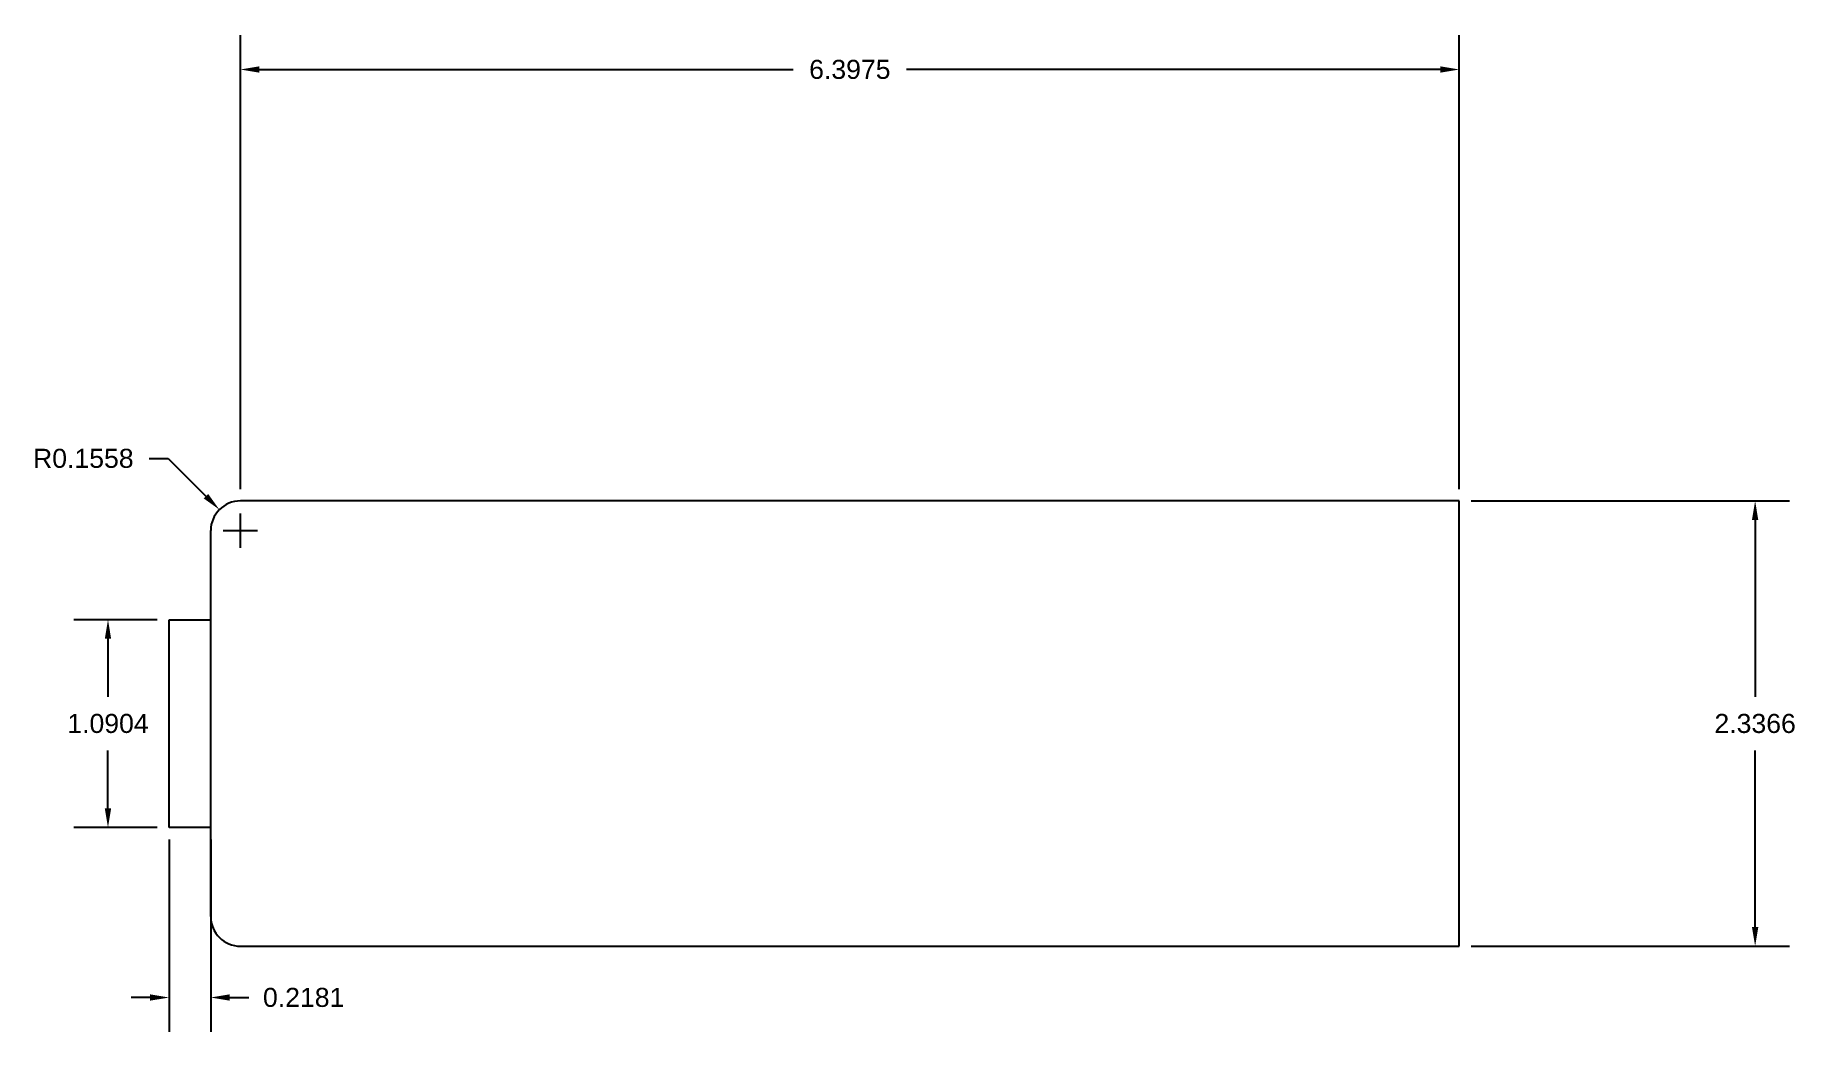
# Model space of a CAD drawing. Header units: inches. Extents: x 0.87 to 10.11, y 1.61 to 6.84.
import ezdxf

# ---------------------------------------------------------------- set-up
doc = ezdxf.new("R2010")
doc.units = ezdxf.units.IN
doc.header["$MEASUREMENT"] = 0
doc.layers.add('Bază 2D', color=1, linetype='Continuous')
doc.layers.add('Cotare', color=3, linetype='Continuous')
doc.styles.get("Standard").update_dxf_attribs({"font": 'arial.ttf'})
doc.dimstyles.get("Standard").update_dxf_attribs({"dimtxt": 0.1, "dimasz": 0.1, "dimexe": 0.18, "dimexo": 0.0625, "dimgap": 0.09, "dimtad": 0, "dimtih": 1, "dimtoh": 1, "dimdec": 4, "dimzin": 0, "dimdsep": 46, "dimtxsty": 'Standard', "dimcen": 0.09, "dimadec": 0, "dimazin": 0, "dimtfac": 1, "dimtdec": 4, "dimtofl": 0, "dimtmove": 0, "dimatfit": 3, "dimfxl": 1, "dimtolj": 1, "dimtzin": 0, "dimarcsym": 0})

# ---------------------------------------------------------------- blocks, each defined once
blk = doc.blocks.new('*D3')
at = {"layer": 'Cotare', "color": 0, "lineweight": -2, "transparency": 16777216}
for p, q in [((1.9468, 4.4599), (1.9468, 6.8416)), ((8.3443, 4.4599), (8.3443, 6.8416)), ((2.0468, 6.6616), (4.8474, 6.6616)), ((8.2443, 6.6616), (5.4438, 6.6616))]:
    blk.add_line(p, q, dxfattribs=at)
at = {"layer": 'Cotare', "color": 0, "transparency": 16777216}
for points in [[(2.0468, 6.6782), (2.0468, 6.6449), (1.9468, 6.6616)], [(8.2443, 6.6782), (8.2443, 6.6449), (8.3443, 6.6616)]]:
    blk.add_solid(points, dxfattribs=at)
at = {"layer": 'Defpoints', "color": 0, "transparency": 16777216}
for p in [(8.3443, 6.6616), (1.9468, 4.3974), (8.3443, 4.3974)]:
    blk.add_point(p, dxfattribs=at)
at = {"layer": 'Cotare', "color": 0, "transparency": 16777216, "insert": (5.1456, 6.6616), "char_height": 0.1, "attachment_point": 5}
blk.add_mtext('\\A1;6.3975', dxfattribs=at)
blk = doc.blocks.new('*D4')
at = {"layer": 'Cotare', "color": 0, "lineweight": -2, "transparency": 16777216}
for p, q in [((1.468, 4.6204), (1.568, 4.6204)), ((1.568, 4.6204), (1.766, 4.4224)), ((1.9468, 4.1516), (1.9468, 4.3316)), ((1.8568, 4.2416), (2.0368, 4.2416))]:
    blk.add_line(p, q, dxfattribs=at)
at = {"layer": 'Cotare', "color": 0, "transparency": 16777216}
blk.add_solid([(1.7777, 4.4342), (1.7542, 4.4107), (1.8367, 4.3517)], dxfattribs=at)
at = {"layer": 'Defpoints', "color": 0, "transparency": 16777216}
for p in [(1.8367, 4.3517), (1.9468, 4.2416)]:
    blk.add_point(p, dxfattribs=at)
at = {"layer": 'Cotare', "color": 0, "transparency": 16777216, "insert": (1.1224, 4.6204), "char_height": 0.1, "attachment_point": 5}
blk.add_mtext('\\A1;R0.1558', dxfattribs=at)
blk = doc.blocks.new('*D5')
at = {"layer": 'Cotare', "color": 0, "lineweight": -2, "transparency": 16777216}
for p, q in [((8.4068, 4.3974), (10.0772, 4.3974)), ((9.8972, 4.2974), (9.8972, 3.3701)), ((9.8972, 2.1608), (9.8972, 3.088)), ((8.4068, 2.0608), (10.0772, 2.0608))]:
    blk.add_line(p, q, dxfattribs=at)
at = {"layer": 'Cotare', "color": 0, "transparency": 16777216}
for points in [[(9.8805, 4.2974), (9.9138, 4.2974), (9.8972, 4.3974)], [(9.8805, 2.1608), (9.9138, 2.1608), (9.8972, 2.0608)]]:
    blk.add_solid(points, dxfattribs=at)
at = {"layer": 'Defpoints', "color": 0, "transparency": 16777216}
for p in [(8.3443, 4.3974), (9.8972, 4.3974), (8.3443, 2.0608)]:
    blk.add_point(p, dxfattribs=at)
at = {"layer": 'Cotare', "color": 0, "transparency": 16777216, "insert": (9.8972, 3.2291), "char_height": 0.1, "attachment_point": 5}
blk.add_mtext('\\A1;2.3366', dxfattribs=at)
blk = doc.blocks.new('*D6')
at = {"layer": 'Cotare', "color": 0, "lineweight": -2, "transparency": 16777216}
for p, q in [((1.5105, 3.7743), (1.0719, 3.7743)), ((1.2519, 3.6743), (1.2519, 3.3701)), ((1.2519, 2.7839), (1.2519, 3.088)), ((1.5105, 2.6839), (1.0719, 2.6839))]:
    blk.add_line(p, q, dxfattribs=at)
at = {"layer": 'Cotare', "color": 0, "transparency": 16777216}
for points in [[(1.2352, 3.6743), (1.2685, 3.6743), (1.2519, 3.7743)], [(1.2352, 2.7839), (1.2685, 2.7839), (1.2519, 2.6839)]]:
    blk.add_solid(points, dxfattribs=at)
at = {"layer": 'Defpoints', "color": 0, "transparency": 16777216}
for p in [(1.2519, 3.7743), (1.573, 3.7743, -0.0125), (1.573, 2.6839, -0.0125)]:
    blk.add_point(p, dxfattribs=at)
at = {"layer": 'Cotare', "color": 0, "transparency": 16777216, "insert": (1.2519, 3.2291), "char_height": 0.1, "attachment_point": 5}
blk.add_mtext('\\A1;1.0904', dxfattribs=at)
blk = doc.blocks.new('*D7')
at = {"layer": 'Cotare', "color": 0, "lineweight": -2, "transparency": 16777216}
for p, q in [((1.573, 2.6214), (1.573, 1.6115)), ((1.791, 2.6214), (1.791, 1.6115)), ((1.473, 1.7915), (1.373, 1.7915)), ((1.891, 1.7915), (1.991, 1.7915))]:
    blk.add_line(p, q, dxfattribs=at)
at = {"layer": 'Cotare', "color": 0, "transparency": 16777216}
for points in [[(1.473, 1.8082), (1.473, 1.7749), (1.573, 1.7915)], [(1.891, 1.8082), (1.891, 1.7749), (1.791, 1.7915)]]:
    blk.add_solid(points, dxfattribs=at)
at = {"layer": 'Defpoints', "color": 0, "transparency": 16777216}
for p in [(1.573, 2.6839), (1.791, 2.6839), (1.791, 1.7915)]:
    blk.add_point(p, dxfattribs=at)
at = {"layer": 'Cotare', "color": 0, "transparency": 16777216, "insert": (2.279, 1.7915), "char_height": 0.1, "attachment_point": 5}
blk.add_mtext('\\A1;0.2181', dxfattribs=at)

msp = doc.modelspace()

# ---------------------------------------------------------------- linework, layer by layer
at = {"layer": 'Bază 2D'}
for p, q in [((8.34433, 4.39735), (1.94682, 4.39735)), ((8.34433, 2.06076), (8.34433, 4.39735)), ((1.79105, 2.21653), (1.79105, 4.24158)), ((1.94682, 2.06076), (8.34433, 2.06076))]:
    msp.add_line(p, q, dxfattribs=at)
at = {"layer": 'Bază 2D', "extrusion": (-1, 1.15438e-15, 2.44929e-16)}
for p, q in [((1.57296, 2.68385), (1.57296, 3.77426)), ((1.57296, 3.77426), (1.79105, 3.77426)), ((1.79105, 2.68385), (1.57296, 2.68385))]:
    msp.add_line(p, q, dxfattribs=at)
at = {"layer": 'Bază 2D'}
for centre, start, end in [((1.94682, 4.24158), 90, 180), ((1.94682, 2.21653), 180, 270)]:
    msp.add_arc(centre, 0.15577, start, end, dxfattribs=at)

# ---------------------------------------------------------------- dimensions: what is measured, and where the dimension line sits
at = {"layer": 'Cotare'}
for base, p1, p2, picture, middle in [((8.34433, 6.66158), (1.94682, 4.39735), (8.34433, 4.39735), '*D3', (5.14558, 6.66158)), ((1.79105, 1.79153), (1.57296, 2.68385), (1.79105, 2.68385), '*D7', (2.27897, 1.79153))]:
    dim = msp.add_linear_dim(base=base, p1=p1, p2=p2, dimstyle='Standard', dxfattribs=at)
    dim.commit()
    dim.dimension.update_dxf_attribs({"geometry": picture, "text_midpoint": middle})
dim = msp.add_radius_dim(center=(1.94682, 4.24158), mpoint=(1.83667, 4.35173), dimstyle='Standard', dxfattribs=at)
dim.commit()
dim.dimension.update_dxf_attribs({"geometry": '*D4', "text_midpoint": (1.12244, 4.62043), "dimtype": 164})
for base, p1, p2, picture, middle in [((9.89717, 4.39735), (8.34433, 2.06076), (8.34433, 4.39735), '*D5', (9.89717, 3.22906)), ((1.25187, 3.77426, 0.01246), (1.57296, 2.68385), (1.57296, 3.77426), '*D6', (1.25187, 3.22906, 0.01246))]:
    dim = msp.add_linear_dim(base=base, p1=p1, p2=p2, angle=90, dimstyle='Standard', dxfattribs=at)
    dim.commit()
    dim.dimension.update_dxf_attribs({"geometry": picture, "text_midpoint": middle})

doc.saveas('drawing.dxf')
